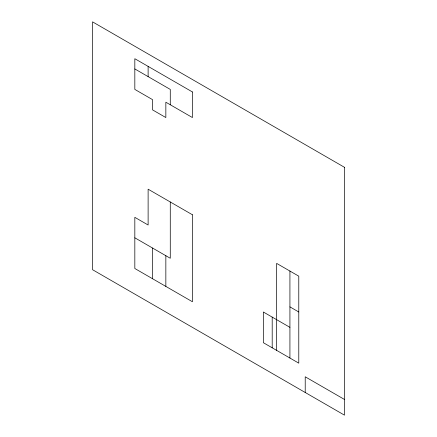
<?xml version="1.0" encoding="UTF-8"?>
<svg xmlns="http://www.w3.org/2000/svg" width="437" height="437" viewBox="0 0 437 437"><rect width="100%" height="100%" fill="white"/><g stroke="black" fill="none" stroke-linecap="round" stroke-linejoin="round"><path stroke-width="0.66" d="M134.825 68.942L170.277 89.41L170.277 104.76M289.922 306.872L298.782 311.991M134.825 237.799L170.277 258.267L170.277 201.981M289.922 327.34L263.336 311.991L263.336 342.69L298.782 363.158L298.782 276.173L276.626 263.38L276.626 350.365M344.465 399.451L305.217 376.787L305.217 392.492M289.922 271.055L289.922 358.04M272.196 317.109L272.196 347.808M165.847 255.705L165.847 286.404M152.551 248.03L152.551 278.73M148.121 66.386L148.121 76.617M344.465 167.3L92.535 21.85L92.535 269.7L344.465 415.15L344.465 167.3M192.433 91.967L134.825 58.711L134.825 89.41L152.551 99.641L152.551 109.878L165.847 117.553L165.847 102.203L192.433 117.553L192.433 91.967M192.433 214.769L148.121 189.188L148.121 225.006L134.825 217.331L134.825 268.498L192.433 301.759L192.433 214.769"/></g></svg>
